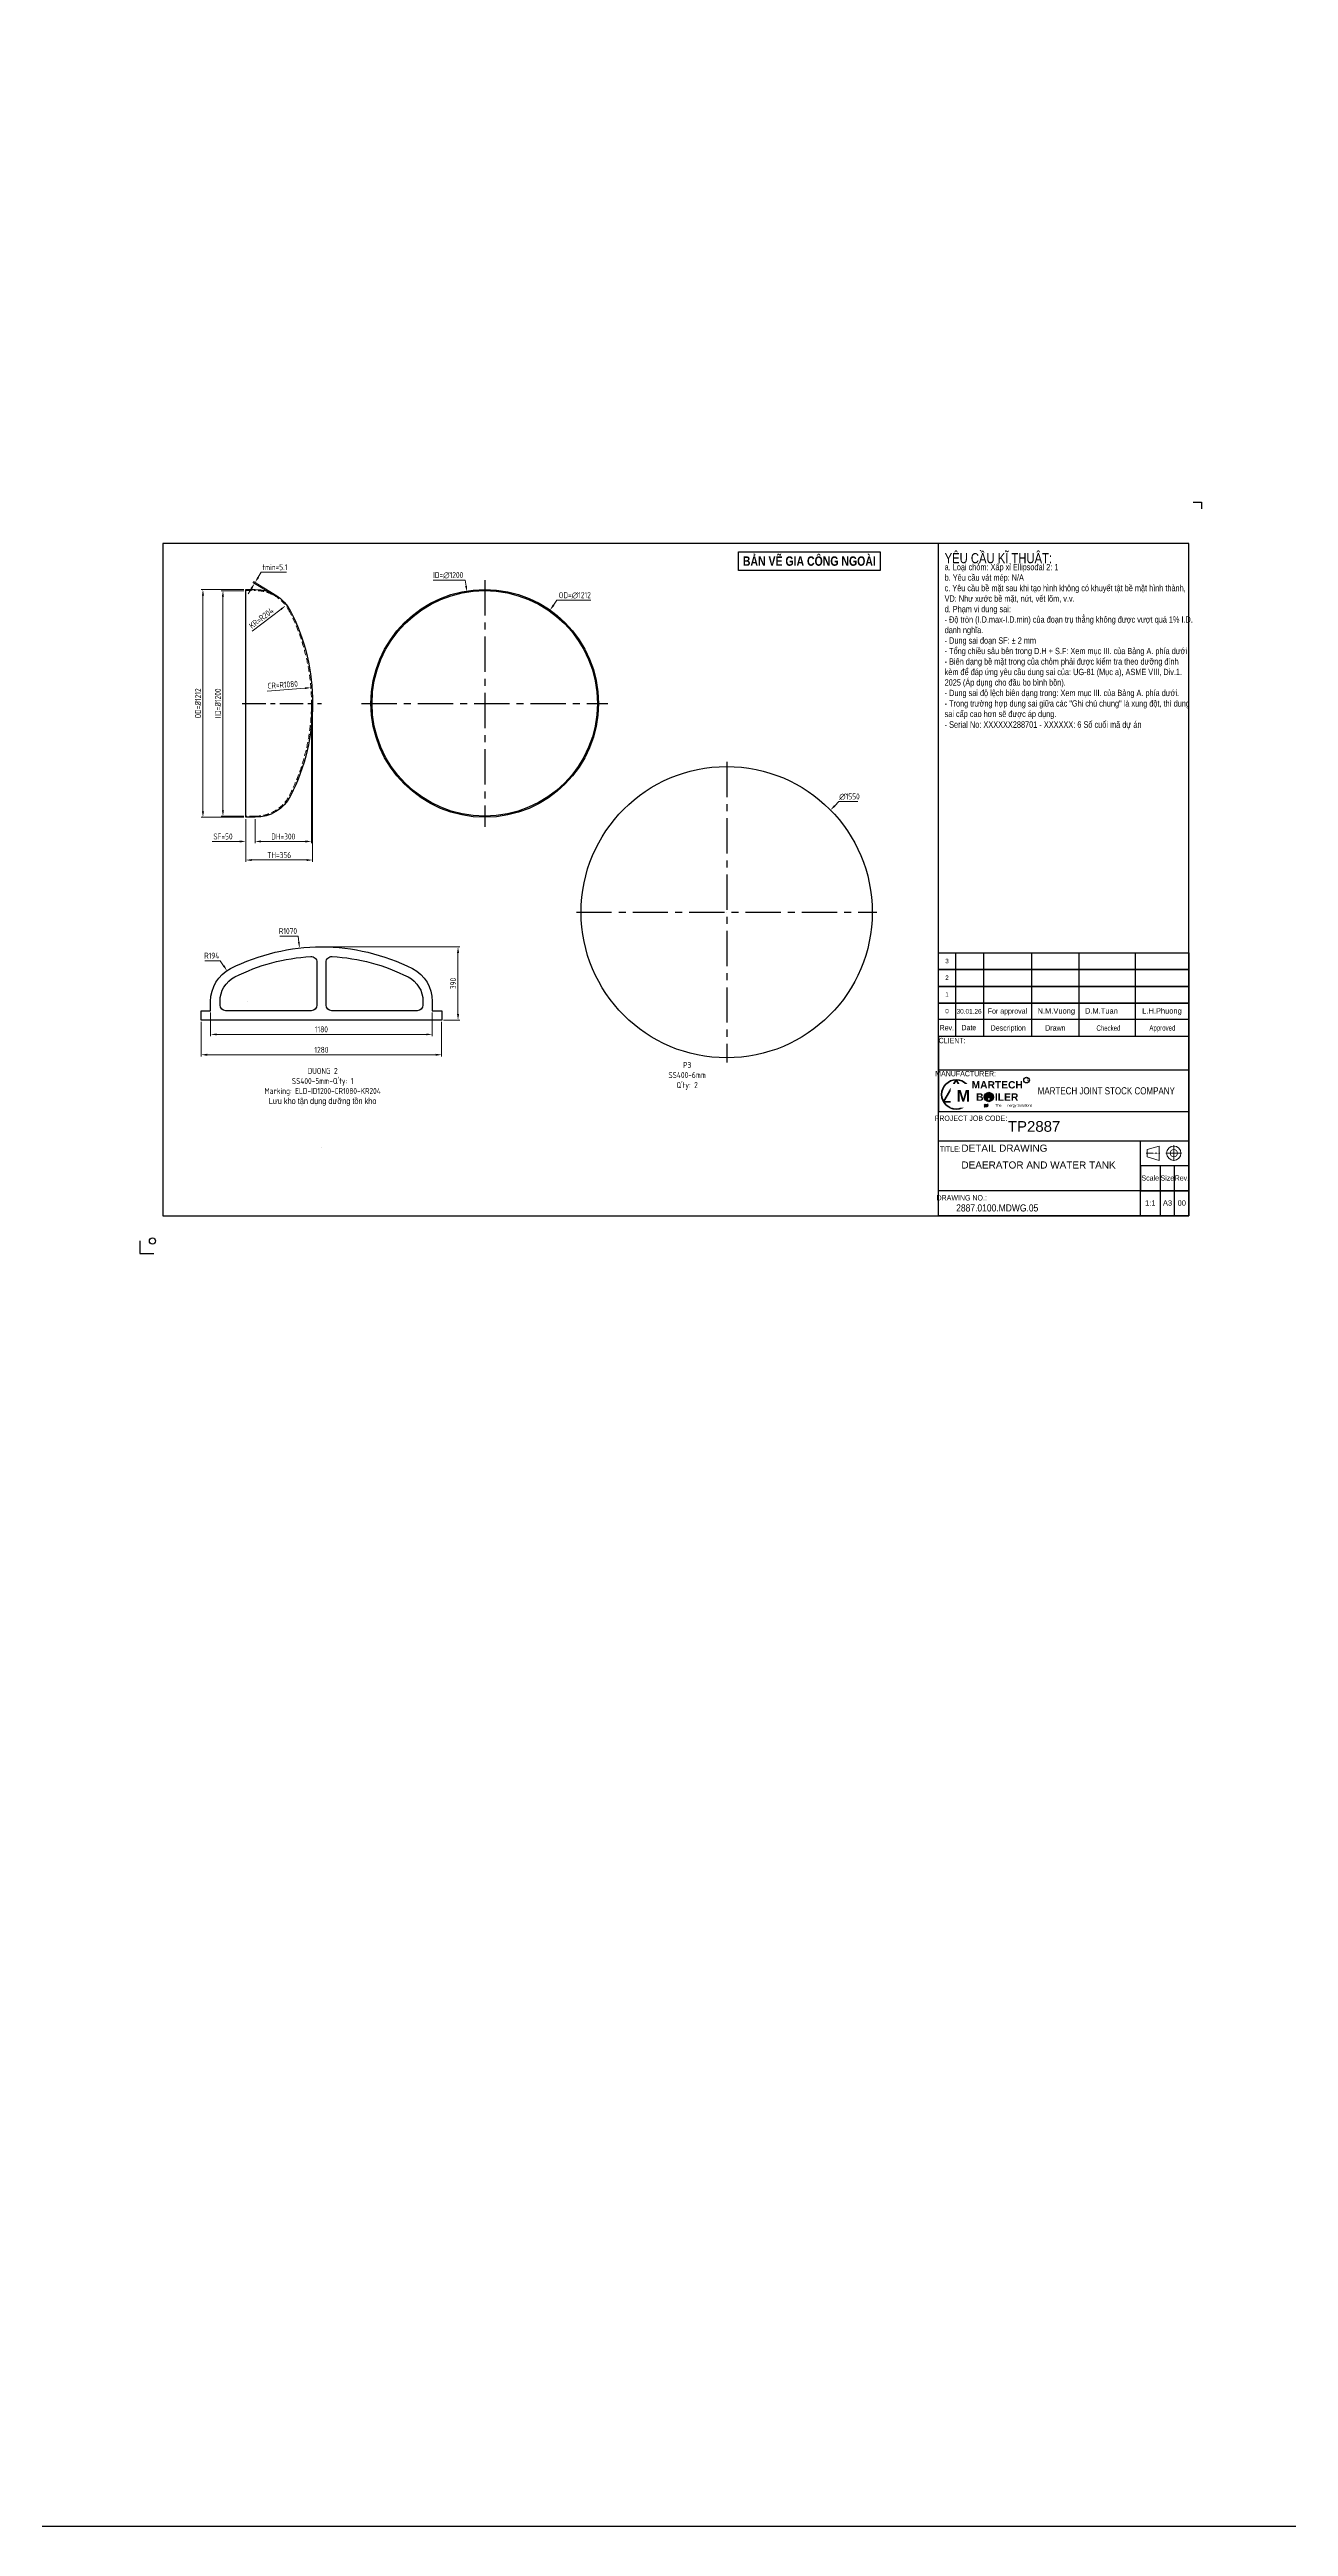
# Model space of a CAD drawing. Header units: millimetres. Extents: x -46397 to 283259, y -8690 to 23983.
# Drawn here: x 62685 to 69281, y -8690 to 4489 of the extents above; entities that cross this region are included whole.
import ezdxf
from ezdxf.enums import TextEntityAlignment as Align

# ---------------------------------------------------------------- set-up
doc = ezdxf.new("R2010")
doc.units = ezdxf.units.MM
doc.linetypes.add('CENTER', pattern=[2, 1.25, -0.25, 0.25, -0.25])
doc.linetypes.add('HIDDEN', pattern=[0.375, 0.25, -0.125])
doc.layers.get('Defpoints').update_dxf_attribs({"lineweight": 0})
for name, color, linetype, lineweight in [('2. Net dut', 190, 'HIDDEN', 9), ('DAM_8', 1, 'Continuous', 25), ('DCenterline8', 8, 'CENTER', 5), ('Dtext', 255, 'Continuous', 20), ('DUONGCHINH', 7, 'Continuous', 25), ('PHANTOM 2', 8, 'Continuous', 0)]:
    doc.layers.add(name, color=color, linetype=linetype, lineweight=lineweight)
doc.layers.add('4. Net tam', color=8, linetype='CENTER')
doc.styles.add('Chu va so', font='arial.ttf')
doc.styles.add('GHI CHÚ 1', font='isocp_IV25.ttf', dxfattribs={"width": 0.8})
doc.styles.add('GHI CHÚ 2', font='arial.ttf', dxfattribs={"width": 0.8, "height": 1})
doc.styles.get("Standard").update_dxf_attribs({"font": 'isocp.shx', "width": 0.8})
doc.styles.add('TCVN', font='arial.ttf')
doc.styles.add('TEXT', font='arial.ttf', dxfattribs={"height": 124})
doc.dimstyles.new('1-30SCALE', dxfattribs={"dimtxt": 75, "dimasz": 75, "dimexe": 37.5, "dimexo": 30, "dimgap": 30, "dimtad": 1, "dimtoh": 1, "dimdec": 0, "dimdsep": 46, "dimtxsty": 'GHI CHÚ 1', "dimcen": 0.09, "dimclrd": 256, "dimclre": 256, "dimclrt": 2, "dimadec": 0, "dimazin": 0, "dimtfac": 1, "dimtdec": 0, "dimtofl": 0, "dimtmove": 0, "dimatfit": 3, "dimfxl": 1, "dimlwd": 0, "dimlwe": 0, "dimarcsym": 0})
doc.dimstyles.new('1-30SCALE$4', dxfattribs={"dimtxt": 75, "dimasz": 75, "dimexe": 37.5, "dimexo": 30, "dimgap": 30, "dimtad": 1, "dimtoh": 1, "dimdec": 0, "dimdsep": 46, "dimtxsty": 'GHI CHÚ 1', "dimcen": 0.09, "dimclrd": 256, "dimclre": 256, "dimclrt": 2, "dimadec": 0, "dimazin": 0, "dimtfac": 1, "dimtdec": 0, "dimtofl": 0, "dimtmove": 0, "dimatfit": 3, "dimfxl": 1, "dimlwd": 0, "dimlwe": 0, "dimarcsym": 0})

# ---------------------------------------------------------------- blocks, each defined once
blk = doc.blocks.new('*D231')
at = {"layer": 'Defpoints', "color": 0, "transparency": 16777216}
for p in [(65350, 1507, -1), (64655, 514, -1)]:
    blk.add_point(p, dxfattribs=at)
at = {"layer": 'PHANTOM 2', "linetype": 'Continuous', "lineweight": 0, "transparency": 16777216}
for p, q in [((65387, 1559), (65368, 1533)), ((65568, 1559), (65387, 1559))]:
    blk.add_line(p, q, dxfattribs=at)
at = {"layer": 'PHANTOM 2', "lineweight": 0, "transparency": 16777216}
for q in [(65003, 1010), (65002, 1010)]:
    blk.add_line((65002, 1010), q, dxfattribs=at)
at = {"layer": 'PHANTOM 2', "transparency": 16777216}
blk.add_solid([(65364, 1536), (65373, 1530), (65350, 1507)], dxfattribs=at)
at = {"layer": 'PHANTOM 2', "color": 2, "transparency": 16777216, "insert": (65482, 1585), "char_height": 32, "attachment_point": 5, "style": 'GHI CHÚ 1'}
blk.add_mtext('OD=∅1212', dxfattribs=at)
blk = doc.blocks.new('*D230')
at = {"layer": 'Defpoints', "color": 0, "transparency": 16777216}
for p in [(66843, 443, -1), (65738, -644, -1)]:
    blk.add_point(p, dxfattribs=at)
at = {"layer": 'PHANTOM 2', "linetype": 'Continuous', "lineweight": 0, "transparency": 16777216}
for p, q in [((66888, 488), (66866, 465)), ((66989, 488), (66888, 488))]:
    blk.add_line(p, q, dxfattribs=at)
at = {"layer": 'PHANTOM 2', "lineweight": 0, "transparency": 16777216}
blk.add_line((66290, -101), (66290, -101), dxfattribs=at)
blk.add_line((66290, -101), (66290, -101), dxfattribs=at)
at = {"layer": 'PHANTOM 2', "transparency": 16777216}
blk.add_solid([(66862, 469), (66869, 461), (66843, 443)], dxfattribs=at)
at = {"layer": 'PHANTOM 2', "color": 2, "transparency": 16777216, "insert": (66944, 514), "char_height": 32, "attachment_point": 5, "style": 'GHI CHÚ 1'}
blk.add_mtext('∅1550', dxfattribs=at)
blk = doc.blocks.new('*D232')
at = {"layer": 'Defpoints', "color": 0, "transparency": 16777216}
for p in [(64908, 1603, -1), (65097, 418, -1)]:
    blk.add_point(p, dxfattribs=at)
at = {"layer": 'PHANTOM 2', "linetype": 'Continuous', "lineweight": 0, "transparency": 16777216}
for p, q in [((64728, 1666), (64898, 1666)), ((64898, 1666), (64903, 1634))]:
    blk.add_line(p, q, dxfattribs=at)
at = {"layer": 'PHANTOM 2', "lineweight": 0, "transparency": 16777216}
for q in [(65003, 1010), (65002, 1010)]:
    blk.add_line((65002, 1010), q, dxfattribs=at)
at = {"layer": 'PHANTOM 2', "transparency": 16777216}
blk.add_solid([(64908, 1635), (64898, 1634), (64908, 1603)], dxfattribs=at)
at = {"layer": 'PHANTOM 2', "color": 2, "transparency": 16777216, "insert": (64808, 1692), "char_height": 32, "attachment_point": 5, "style": 'GHI CHÚ 1'}
blk.add_mtext('ID=∅1200', dxfattribs=at)
blk = doc.blocks.new('*U1817')
at = {"lineweight": 25}
for p, q in [((4644, 1540, 0), (4644, 1051, 0)), ((4808, 1540, 0), (4808, 1051, 0)), ((5091, 1540, 0), (5091, 1051, 0)), ((5367, 1540, 0), (5367, 1051, 0)), ((5698, 1540, 0), (5698, 1051, 0)), ((4546, 856), (6012, 856)), ((5845, 293, 0), (5845, 0)), ((5929, 0), (5929, 293, 0))]:
    blk.add_line(p, q, dxfattribs=at)
at = {"lineweight": 25, "elevation": 0}
for points in [[(6038, 4179), (6087, 4179), (6087, 4141)], [(-135, -147), (-135, -221), (-53, -221)]]:
    blk.add_lwpolyline(points, dxfattribs=at)
at = {"lineweight": 25}
for points in [[(0, 0), (6012, 0), (6012, 3938), (0, 3938)], [(0, 0), (4546, 0), (4546, 3938), (0, 3938)], [(4546, 1540), (6012, 1540), (6012, 0), (4546, 0)], [(4546, 1540), (6012, 1540), (6012, 1442), (4546, 1442)], [(4546, 1442), (6012, 1442), (6012, 1344), (4546, 1344)], [(4546, 1344), (6012, 1344), (6012, 1246), (4546, 1246)], [(4546, 1246), (6012, 1246), (6012, 1149), (4546, 1149)], [(4546, 611), (6012, 611), (6012, 1051), (4546, 1051)], [(4546, 440), (6012, 440), (6012, 147), (4546, 147)], [(5729, 440), (6012, 440), (6012, 0), (5729, 0)]]:
    blk.add_lwpolyline(points, close=True, dxfattribs=at)
at = {"lineweight": 50}
blk.add_lwpolyline([(4649, 796), (4575, 668), (4723, 668)], close=True, dxfattribs=at)
at = {"lineweight": 25, "elevation": 0}
blk.add_lwpolyline([(5729, 147), (6012, 147), (6012, 293), (5729, 293)], close=True, dxfattribs=at)
at = {"color": 2, "lineweight": 20, "elevation": 0}
blk.add_lwpolyline([(5767, 346), (5838, 325), (5838, 409), (5767, 388)], close=True, dxfattribs=at)
at = {"lineweight": 50}
blk.add_circle((4649, 711), 85.5, dxfattribs=at)
at = {"color": 2, "lineweight": 20}
for radius in [41.9, 21]:
    blk.add_circle((5924, 367, 0), radius, dxfattribs=at)
at = {"lineweight": 25}
blk.add_circle((-61, -147, 0), 18.2, dxfattribs=at)
at = {"layer": 'DCenterline8', "lineweight": 0}
blk.add_line((5762, 367, 0), (5842, 367, 0), dxfattribs=at)
at = {"layer": 'DCenterline8', "lineweight": 0, "ltscale": 2}
for p, q in [((5878, 367, 0), (5970, 367, 0)), ((5924, 413, 0), (5924, 321, 0))]:
    blk.add_line(p, q, dxfattribs=at)
at = {"color": 5, "style": 'Chu va so'}
for s, height, width, p in [('For approval', 31.42, 0.75, (4949, 1184, 0)), ('Rev.', 31.4, 0.75, (4594, 1086)), ('CLIENT:', 31.4, 0.75, (4625, 1011, 0)), ('Date', 31.4, 0.75, (4723, 1087, 0)), ('Description', 31.42, 0.75, (4954, 1085, 0)), ('Drawn', 31.4, 0.75, (5230, 1085, 0)), ('Checked', 31.4, 0.65, (5541, 1084)), ('Approved', 31.4, 0.65, (5857, 1085, 0)), ('PROJECT JOB CODE:', 31.42, 0.75, (4735, 556)), ('TITLE:', 31.4, 0.75, (4614, 376, 0)), ('Scale', 31.4, 0.75, (5786, 206, 0)), ('Size', 31.4, 0.75, (5886, 206, 0)), ('Rev. ', 31.4, 0.75, (5977, 206, 0)), ('DRAWING NO.:', 31.42, 0.75, (4681, 90, 0))]:
    blk.add_text(s, height=height, dxfattribs=dict(at, width=width)).set_placement(p, align=Align.CENTER)
at = {"layer": 'Dtext', "ltscale": 0.1}
for tag, p, height, style in [('REV_3', (4585, 1479), 26.2, 'TCVN'), ('FOR_APPROVAL3', (4847, 1477, 0), 31.4, 'TCVN'), ('REV_2', (4585, 1382), 26.2, 'TCVN'), ('REV_1', (4585, 1284), 26.2, 'TCVN'), ('FOR_APPROVAL2', (4847, 1380, 0), 31.4, 'TCVN'), ('FOR_APPROVAL1', (4847, 1282, 0), 31.4, 'TCVN'), ('REV_0', (4585, 1186), 26.2, 'TCVN'), ('NGUOI_VE', (5126, 1185, 0), 31.4, 'TCVN'), ('NGUOI_KIEM_2', (5403, 1185, 0), 31.4, 'TCVN'), ('NGUOI_DUYET', (5739, 1185, 0), 31.4, 'TCVN'), ('1.1_A4', (5756, 60, 0), 31.4, 'Chu va so'), ('A4_A4', (5860, 60, 0), 31.4, 'Chu va so'), ('REV.', (5946, 60, 0), 31.4, 'Chu va so')]:
    blk.add_attdef(tag, p, '', height=height, dxfattribs=dict(at, style=style))
for tag, p, height, style, width in [('NGAY_REV03', (4651, 1477, 0), 27.2, 'TCVN', 0.95), ('NGAY_REV02', (4651, 1380, 0), 27.2, 'TCVN', 0.95), ('NGAY_REV01', (4651, 1282, 0), 27.2, 'TCVN', 0.95), ('NGAY_REV0', (4651, 1184, 0), 27.2, 'TCVN', 0.95), ('DWD.NO', (4649, 25, 0), 41.9, 'Chu va so', 0.85)]:
    blk.add_attdef(tag, p, '', height=height, dxfattribs=dict(at, style=style, width=width))
at = {"layer": 'Dtext', "lineweight": 25, "ltscale": 0.1, "style": 'Chu va so'}
for tag, p, height in [('PROJECT_CODE', (4952, 492), 62.8), ('TITLE1', (4679, 375, 0), 41.9), ('TITLE2', (4679, 277, 0), 41.9), ('TITLE3', (4679, 179, 0), 41.9)]:
    blk.add_attdef(tag, p, '', height=height, dxfattribs=at)
at = {"insert": (4650, 737), "char_height": 68.84, "attachment_point": 1, "style": 'TEXT', "bg_fill": 2}
blk.add_mtext('\\pxqc;{\\fArial|b1|i0|c0|p34;M}', dxfattribs=at)
at = {"insert": (4741, 789), "char_height": 43.03, "width": 296.32, "attachment_point": 1, "style": 'TEXT', "bg_fill": 2}
blk.add_mtext('\\pxqc;{\\fArial|b1|i0|c0|p34;MARTECH\\PB    ILER}', dxfattribs=at)
at = {"color": 5, "style": 'Chu va so', "width": 0.75}
blk.add_text('MANUFACTURER:', height=31.42, dxfattribs=at).set_placement((4704, 817, 0), align=Align.CENTER)
at = {"attachment_point": 1, "style": 'TEXT', "bg_fill": 2}
for s, insert, char_height in [('\\pxqc;R', (5062, 803), 15.1), ('\\pxqc;The      nergy Solutions', (4878, 655), 15.06)]:
    blk.add_mtext(s, dxfattribs=dict(at, insert=insert, char_height=char_height))
h = blk.add_hatch(color=256)
h.dxf.hatch_style = 1
edge = h.paths.add_edge_path()
edge.add_spline(control_points=[(4813, 643), (4814, 644), (4819, 648), (4830, 643), (4835, 649), (4837, 651)], knot_values=[0, 0, 0, 0, 0.315535, 1.31207, 1.873609, 1.873609, 1.873609, 1.873609], degree=3, periodic=0)
edge.add_spline(control_points=[(4837, 651), (4835, 650), (4830, 645), (4818, 651), (4814, 645), (4813, 643)], knot_values=[0, 0, 0, 0, 0.411397, 1.576501, 1.877595, 1.877595, 1.877595, 1.877595], degree=3, periodic=0)
edge = h.paths.add_edge_path()
edge.add_spline(control_points=[(4813, 638), (4814, 639), (4819, 643), (4830, 638), (4835, 644), (4837, 646)], knot_values=[0, 0, 0, 0, 0.315535, 1.31207, 1.873609, 1.873609, 1.873609, 1.873609], degree=3, periodic=0)
edge.add_spline(control_points=[(4837, 646), (4835, 645), (4830, 639), (4818, 645), (4814, 639), (4813, 638)], knot_values=[0, 0, 0, 0, 0.411397, 1.576501, 1.877595, 1.877595, 1.877595, 1.877595], degree=3, periodic=0)
at = {"layer": 'DAM_8'}
h = blk.add_hatch(color=7, dxfattribs=at)
edge = h.paths.add_edge_path()
edge.add_arc((4840, 696), 27.4, 191.4592, 461.3375)
edge.add_arc((4840, 696), 27.4, 101.3375, 191.4592)
edge = h.paths.add_edge_path(flags=16)
edge.add_arc((4826, 682), 2.6, -289.458, 11.4592, ccw=False)
edge.add_arc((4826, 682), 2.6, 11.4592, 70.542, ccw=False)
edge = h.paths.add_edge_path(flags=16)
edge.add_arc((4863, 696), 2.6, -211.5113, 11.4592, ccw=False)
edge.add_arc((4863, 696), 2.6, 11.4592, 148.4887, ccw=False)
edge = h.paths.add_edge_path(flags=16)
edge.add_arc((4821, 689), 2.6, -304.2526, 11.4592, ccw=False)
edge.add_arc((4821, 689), 2.6, 11.4592, 55.7474, ccw=False)
edge = h.paths.add_edge_path(flags=16)
edge.add_arc((4863, 702), 2.6, -200.2428, 11.4592, ccw=False)
edge.add_arc((4863, 702), 2.6, 11.4592, 159.7572, ccw=False)
edge = h.paths.add_edge_path(flags=16)
edge.add_arc((4857, 696), 2.6, -219.051, 11.4592, ccw=False)
edge.add_arc((4857, 696), 2.6, 11.4592, 140.949, ccw=False)
edge = h.paths.add_edge_path(flags=16)
edge.add_arc((4827, 689), 2.6, -292.0311, 11.4592, ccw=False)
edge.add_arc((4827, 689), 2.6, 11.4592, 67.9689, ccw=False)
edge = h.paths.add_edge_path(flags=16)
edge.add_arc((4818, 696), 2.6, -319.4544, 11.4592, ccw=False)
edge.add_arc((4818, 696), 2.6, 11.4592, 40.5456, ccw=False)
edge = h.paths.add_edge_path(flags=16)
edge.add_arc((4857, 702), 2.6, -206.0119, 11.4592, ccw=False)
edge.add_arc((4857, 702), 2.6, 11.4592, 153.9881, ccw=False)
edge = h.paths.add_edge_path(flags=16)
edge.add_arc((4840, 684), 9.32, -262.499, 11.4592, ccw=False)
edge.add_arc((4840, 684), 9.32, 11.4592, 97.501, ccw=False)
edge = h.paths.add_edge_path(flags=16)
edge.add_arc((4818, 702), 2.6, -332.7707, 11.4592, ccw=False)
edge.add_arc((4818, 702), 2.6, 11.4592, 27.2293, ccw=False)
edge = h.paths.add_edge_path(flags=16)
edge.add_arc((4850, 696), 2.6, -230.166, 11.4592, ccw=False)
edge.add_arc((4850, 696), 2.6, 11.4592, 129.834, ccw=False)
edge = h.paths.add_edge_path(flags=16)
edge.add_arc((4824, 696), 2.6, -307.6137, 11.4592, ccw=False)
edge.add_arc((4824, 696), 2.6, 11.4592, 52.3863, ccw=False)
edge = h.paths.add_edge_path(flags=16)
edge.add_arc((4844, 696), 2.6, -246.4575, 11.4592, ccw=False)
edge.add_arc((4844, 696), 2.6, 11.4592, 113.5425, ccw=False)
edge = h.paths.add_edge_path(flags=16)
edge.add_arc((4831, 696), 2.6, -290.4056, 11.4592, ccw=False)
edge.add_arc((4831, 696), 2.6, 11.4592, 69.5944, ccw=False)
edge = h.paths.add_edge_path(flags=16)
edge.add_arc((4850, 702), 2.6, -215.7954, 11.4592, ccw=False)
edge.add_arc((4850, 702), 2.6, 11.4592, 144.2046, ccw=False)
edge = h.paths.add_edge_path(flags=16)
edge.add_arc((4837, 696), 2.6, -268.4837, 11.4592, ccw=False)
edge.add_arc((4837, 696), 2.6, 11.4592, 91.5163, ccw=False)
edge = h.paths.add_edge_path(flags=16)
edge.add_arc((4824, 702), 2.6, -322.0207, 11.4592, ccw=False)
edge.add_arc((4824, 702), 2.6, 11.4592, 37.9793, ccw=False)
edge = h.paths.add_edge_path(flags=16)
edge.add_arc((4837, 702), 2.6, -267.4803, 11.4592, ccw=False)
edge.add_arc((4837, 702), 2.6, 11.4592, 92.5197, ccw=False)
edge = h.paths.add_edge_path(flags=16)
edge.add_arc((4844, 702), 2.6, -234.0834, 11.4592, ccw=False)
edge.add_arc((4844, 702), 2.6, 11.4592, 125.9166, ccw=False)
edge = h.paths.add_edge_path(flags=16)
edge.add_arc((4831, 702), 2.6, -301.7345, 11.4592, ccw=False)
edge.add_arc((4831, 702), 2.6, 11.4592, 58.2655, ccw=False)
blk.add_circle((5061, 795), 16.4)
at = {"color": 7}
for centre, radius in [((4840, 696), 27.4), ((4818, 702), 2.6), ((4818, 696), 2.6), ((4821, 689), 2.6), ((4824, 702), 2.6), ((4824, 696), 2.6), ((4826, 682), 2.6), ((4827, 689), 2.6), ((4831, 702), 2.6), ((4831, 696), 2.6), ((4840, 684), 9.32), ((4837, 702), 2.6), ((4837, 696), 2.6), ((4844, 702), 2.6), ((4844, 696), 2.6), ((4850, 702), 2.6), ((4850, 696), 2.6), ((4857, 702), 2.6), ((4857, 696), 2.6), ((4863, 702), 2.6), ((4863, 696), 2.6)]:
    blk.add_circle(centre, radius, dxfattribs=at)
for points in [[(4813, 648), (4816, 652), (4832, 653), (4837, 656)], [(4813, 648), (4817, 651), (4831, 651), (4837, 656)], [(4813, 643), (4816, 647), (4832, 648), (4837, 651)], [(4813, 643), (4817, 646), (4831, 646), (4837, 651)], [(4813, 638), (4816, 641), (4832, 642), (4837, 646)], [(4813, 638), (4817, 640), (4831, 641), (4837, 646)]]:
    blk.add_spline(points, degree=3)
at = {"color": 5, "lineweight": 25, "insert": (5044, 732, 0), "char_height": 41.9, "width": 968.57, "attachment_point": 4, "style": 'Chu va so'}
blk.add_mtext('\\pxqc;{\\W0.8;MARTECH JOINT STOCK COMPANY}', dxfattribs=at)
blk = doc.blocks.new('*D1861')
at = {"layer": 'Defpoints', "color": 0, "transparency": 16777216}
for p in [(63493, -675, 1), (64773, -675, 1), (63493, -859)]:
    blk.add_point(p, dxfattribs=at)
at = {"layer": 'PHANTOM 2', "linetype": 'Continuous', "lineweight": 0, "transparency": 16777216}
for p, q in [((63493, -685), (63493, -869)), ((64773, -685), (64773, -869)), ((64741, -859), (63525, -859))]:
    blk.add_line(p, q, dxfattribs=at)
at = {"layer": 'PHANTOM 2', "transparency": 16777216}
for points in [[(63525, -854), (63525, -865), (63493, -859)], [(64741, -854), (64741, -865), (64773, -859)]]:
    blk.add_solid(points, dxfattribs=at)
at = {"layer": 'PHANTOM 2', "color": 2, "transparency": 16777216, "insert": (64133, -833), "char_height": 32, "attachment_point": 5, "style": 'GHI CHÚ 1'}
blk.add_mtext('1280', dxfattribs=at)
blk = doc.blocks.new('*D1862')
at = {"layer": 'Defpoints', "color": 0, "transparency": 16777216}
for p in [(63543, -625, 1), (64723, -625, 1), (64723, -751)]:
    blk.add_point(p, dxfattribs=at)
at = {"layer": 'PHANTOM 2', "linetype": 'Continuous', "lineweight": 0, "transparency": 16777216}
for p, q in [((63543, -635), (63543, -761)), ((64723, -635), (64723, -761)), ((63575, -751), (64691, -751))]:
    blk.add_line(p, q, dxfattribs=at)
at = {"layer": 'PHANTOM 2', "transparency": 16777216}
for points in [[(63575, -746), (63575, -756), (63543, -751)], [(64691, -746), (64691, -756), (64723, -751)]]:
    blk.add_solid(points, dxfattribs=at)
at = {"layer": 'PHANTOM 2', "color": 2, "transparency": 16777216, "insert": (64133, -724), "char_height": 32, "attachment_point": 5, "style": 'GHI CHÚ 1'}
blk.add_mtext('1180', dxfattribs=at)
blk = doc.blocks.new('*D1863')
at = {"layer": 'Defpoints', "color": 0, "transparency": 16777216}
for p in [(64133, -285, 1), (64773, -675, 1), (64860, -675)]:
    blk.add_point(p, dxfattribs=at)
at = {"layer": 'PHANTOM 2', "linetype": 'Continuous', "lineweight": 0, "transparency": 16777216}
for p, q in [((64143, -285), (64870, -285)), ((64860, -317), (64860, -643)), ((64783, -675), (64870, -675))]:
    blk.add_line(p, q, dxfattribs=at)
at = {"layer": 'PHANTOM 2', "transparency": 16777216}
for points in [[(64855, -317), (64866, -317), (64860, -285)], [(64855, -643), (64866, -643), (64860, -675)]]:
    blk.add_solid(points, dxfattribs=at)
at = {"layer": 'PHANTOM 2', "color": 2, "transparency": 16777216, "insert": (64834, -480), "char_height": 32, "attachment_point": 5, "rotation": 90, "style": 'GHI CHÚ 1'}
blk.add_mtext('390', dxfattribs=at)
blk = doc.blocks.new('*D1864')
at = {"layer": 'Defpoints', "color": 0, "transparency": 16777216}
for p in [(63630, -412, 1), (63737, -574, 1)]:
    blk.add_point(p, dxfattribs=at)
at = {"layer": 'PHANTOM 2', "linetype": 'Continuous', "lineweight": 0, "transparency": 16777216}
for p, q in [((63513, -359), (63594, -359)), ((63594, -359), (63612, -386))]:
    blk.add_line(p, q, dxfattribs=at)
at = {"layer": 'PHANTOM 2', "lineweight": 0, "transparency": 16777216}
blk.add_line((63737, -574), (63737, -574), dxfattribs=at)
blk.add_line((63737, -574), (63737, -574), dxfattribs=at)
at = {"layer": 'PHANTOM 2', "transparency": 16777216}
blk.add_solid([(63617, -383), (63608, -389), (63630, -412)], dxfattribs=at)
at = {"layer": 'PHANTOM 2', "color": 2, "transparency": 16777216, "insert": (63549, -332), "char_height": 32, "attachment_point": 5, "style": 'GHI CHÚ 1'}
blk.add_mtext('R194', dxfattribs=at)
blk = doc.blocks.new('*D1865')
at = {"layer": 'Defpoints', "color": 0, "transparency": 16777216}
for p in [(64016, -292, 1), (64133, -1355, 1)]:
    blk.add_point(p, dxfattribs=at)
at = {"layer": 'PHANTOM 2', "linetype": 'Continuous', "lineweight": 0, "transparency": 16777216}
for p, q in [((63911, -228), (64009, -228)), ((64009, -228), (64013, -260))]:
    blk.add_line(p, q, dxfattribs=at)
at = {"layer": 'PHANTOM 2', "lineweight": 0, "transparency": 16777216}
blk.add_line((64133, -1355), (64133, -1355), dxfattribs=at)
blk.add_line((64133, -1355), (64133, -1355), dxfattribs=at)
at = {"layer": 'PHANTOM 2', "transparency": 16777216}
blk.add_solid([(64018, -259), (64008, -260), (64016, -292)], dxfattribs=at)
at = {"layer": 'PHANTOM 2', "color": 2, "transparency": 16777216, "insert": (63955, -201), "char_height": 32, "attachment_point": 5, "style": 'GHI CHÚ 1'}
blk.add_mtext('R1070', dxfattribs=at)
blk = doc.blocks.new('*D1866')
at = {"layer": 'Defpoints', "color": 0, "transparency": 16777216}
for p in [(63502, 1616), (63730, 1616, 0), (63730, 404, 0)]:
    blk.add_point(p, dxfattribs=at)
at = {"layer": 'PHANTOM 2', "linetype": 'Continuous', "lineweight": 0, "transparency": 16777216}
for p, q in [((63720, 1616), (63492, 1616)), ((63502, 436), (63502, 1584)), ((63720, 404), (63492, 404))]:
    blk.add_line(p, q, dxfattribs=at)
at = {"layer": 'PHANTOM 2', "transparency": 16777216}
for points in [[(63497, 1584), (63508, 1584), (63502, 1616)], [(63497, 436), (63508, 436), (63502, 404)]]:
    blk.add_solid(points, dxfattribs=at)
at = {"layer": 'PHANTOM 2', "color": 2, "transparency": 16777216, "insert": (63476, 1010), "char_height": 32, "attachment_point": 5, "rotation": 90, "style": 'GHI CHÚ 1'}
blk.add_mtext('OD=%%C1212', dxfattribs=at)
blk = doc.blocks.new('*D1871')
at = {"layer": 'Defpoints', "color": 0, "transparency": 16777216}
for p in [(63609, 1610), (63730, 1610, 0), (63730, 410, 0)]:
    blk.add_point(p, dxfattribs=at)
at = {"layer": 'PHANTOM 2', "linetype": 'Continuous', "lineweight": 0, "transparency": 16777216}
for p, q in [((63720, 1610), (63599, 1610)), ((63609, 442), (63609, 1578)), ((63720, 410), (63599, 410))]:
    blk.add_line(p, q, dxfattribs=at)
at = {"layer": 'PHANTOM 2', "transparency": 16777216}
for points in [[(63603, 1578), (63614, 1578), (63609, 1610)], [(63603, 442), (63614, 442), (63609, 410)]]:
    blk.add_solid(points, dxfattribs=at)
at = {"layer": 'PHANTOM 2', "color": 2, "transparency": 16777216, "insert": (63582, 1010), "char_height": 32, "attachment_point": 5, "rotation": 90, "style": 'GHI CHÚ 1'}
blk.add_mtext('IID=%%C1200', dxfattribs=at)
blk = doc.blocks.new('*D1872')
at = {"layer": 'Defpoints', "color": 0, "transparency": 16777216}
for p in [(63730, 404, 1), (63780, 404, 1), (63780, 276)]:
    blk.add_point(p, dxfattribs=at)
at = {"layer": 'PHANTOM 2', "linetype": 'Continuous', "lineweight": 0, "transparency": 16777216}
for p, q in [((63698, 276), (63552, 276)), ((63730, 394), (63730, 266)), ((63780, 394), (63780, 266)), ((63812, 276), (63844, 276))]:
    blk.add_line(p, q, dxfattribs=at)
at = {"layer": 'PHANTOM 2', "transparency": 16777216}
for points in [[(63698, 281), (63698, 270), (63730, 276)], [(63812, 281), (63812, 270), (63780, 276)]]:
    blk.add_solid(points, dxfattribs=at)
at = {"layer": 'PHANTOM 2', "color": 2, "transparency": 16777216, "insert": (63609, 302), "char_height": 32, "attachment_point": 5, "style": 'GHI CHÚ 1'}
blk.add_mtext('SF=50', dxfattribs=at)
blk = doc.blocks.new('*D1873')
at = {"layer": 'Defpoints', "color": 0, "transparency": 16777216}
for p in [(64080, 1010, 1), (63780, 404, 1), (64080, 276)]:
    blk.add_point(p, dxfattribs=at)
at = {"layer": 'PHANTOM 2', "linetype": 'Continuous', "lineweight": 0, "transparency": 16777216}
for p, q in [((64080, 1000), (64080, 266)), ((63780, 394), (63780, 266)), ((63812, 276), (64048, 276))]:
    blk.add_line(p, q, dxfattribs=at)
at = {"layer": 'PHANTOM 2', "transparency": 16777216}
for points in [[(63812, 281), (63812, 270), (63780, 276)], [(64048, 281), (64048, 270), (64080, 276)]]:
    blk.add_solid(points, dxfattribs=at)
at = {"layer": 'PHANTOM 2', "color": 2, "transparency": 16777216, "insert": (63930, 302), "char_height": 32, "attachment_point": 5, "style": 'GHI CHÚ 1'}
blk.add_mtext('DH=300', dxfattribs=at)
blk = doc.blocks.new('*D1867')
at = {"layer": 'Defpoints', "color": 0, "transparency": 16777216}
for p in [(64086, 1010, 1), (63730, 404, 1), (64086, 177)]:
    blk.add_point(p, dxfattribs=at)
at = {"layer": 'PHANTOM 2', "linetype": 'Continuous', "lineweight": 0, "transparency": 16777216}
for p, q in [((64086, 1000), (64086, 167)), ((63730, 394), (63730, 167)), ((63762, 177), (64054, 177))]:
    blk.add_line(p, q, dxfattribs=at)
at = {"layer": 'PHANTOM 2', "transparency": 16777216}
for points in [[(63762, 182), (63762, 171), (63730, 177)], [(64054, 182), (64054, 171), (64086, 177)]]:
    blk.add_solid(points, dxfattribs=at)
at = {"layer": 'PHANTOM 2', "color": 2, "transparency": 16777216, "insert": (63908, 203), "char_height": 32, "attachment_point": 5, "style": 'GHI CHÚ 1'}
blk.add_mtext('TH=356', dxfattribs=at)
blk = doc.blocks.new('*D1868')
at = {"layer": 'Defpoints', "color": 0, "transparency": 16777216}
for p in [(63943, 1531, 1), (63782, 1406, 1)]:
    blk.add_point(p, dxfattribs=at)
at = {"layer": 'PHANTOM 2', "linetype": 'Continuous', "lineweight": 0, "transparency": 16777216}
blk.add_line((63765, 1394), (63918, 1511), dxfattribs=at)
at = {"layer": 'PHANTOM 2', "transparency": 16777216}
blk.add_solid([(63915, 1515), (63921, 1507), (63943, 1531)], dxfattribs=at)
at = {"layer": 'PHANTOM 2', "color": 2, "transparency": 16777216, "insert": (63813, 1464), "char_height": 32, "attachment_point": 5, "rotation": 37.5844, "style": 'GHI CHÚ 1'}
blk.add_mtext('KR=R204', dxfattribs=at)
blk = doc.blocks.new('*D1869')
at = {"layer": 'Defpoints', "color": 0, "transparency": 16777216}
for p in [(64077, 1094, 1), (63000, 1010, 1)]:
    blk.add_point(p, dxfattribs=at)
at = {"layer": 'PHANTOM 2', "linetype": 'Continuous', "lineweight": 0, "transparency": 16777216}
blk.add_line((63844, 1076), (64045, 1091), dxfattribs=at)
at = {"layer": 'PHANTOM 2', "transparency": 16777216}
blk.add_solid([(64045, 1096), (64046, 1086), (64077, 1094)], dxfattribs=at)
at = {"layer": 'PHANTOM 2', "color": 2, "transparency": 16777216, "insert": (63927, 1109), "char_height": 32, "attachment_point": 5, "rotation": 4.4271, "style": 'GHI CHÚ 1'}
blk.add_mtext('CR=R1080', dxfattribs=at)
blk = doc.blocks.new('*D1870')
at = {"layer": 'Defpoints', "color": 0, "transparency": 16777216}
for p in [(63780, 1654), (63891, 1586, 1), (63888, 1580, 1)]:
    blk.add_point(p, dxfattribs=at)
at = {"layer": 'PHANTOM 2', "linetype": 'Continuous', "lineweight": 0, "transparency": 16777216}
for p, q in [((63760, 1621), (63743, 1594)), ((63879, 1586), (63768, 1654)), ((63882, 1591), (63771, 1659)), ((63796, 1681), (63813, 1708)), ((63813, 1708), (63947, 1708))]:
    blk.add_line(p, q, dxfattribs=at)
at = {"layer": 'PHANTOM 2', "transparency": 16777216}
for points in [[(63755, 1624), (63764, 1618), (63777, 1648)], [(63792, 1684), (63801, 1678), (63780, 1654)]]:
    blk.add_solid(points, dxfattribs=at)
at = {"layer": 'PHANTOM 2', "color": 2, "transparency": 16777216, "insert": (63885, 1735), "char_height": 32, "attachment_point": 5, "style": 'GHI CHÚ 1'}
blk.add_mtext('tmin=5.1', dxfattribs=at)

msp = doc.modelspace()

# ---------------------------------------------------------------- linework, layer by layer
msp.add_lwpolyline([(-5297.58, 11840.68), (283258.8, 11840.68), (283258.8, -8689.89), (-5297.58, -8689.89)], close=True)
at = {"layer": '4. Net tam', "color": 1, "ltscale": 150}
for p, q in [((65002.43, 1666.23, -0.83), (65002.43, 354.23, -0.83)), ((64346.43, 1010.23, -0.83), (65658.43, 1010.23, -0.83)), ((66290.39, 699.24, -0.83), (66290.39, -900.76, -0.83)), ((65490.39, -100.76, -0.83), (67090.39, -100.76, -0.83))]:
    msp.add_line(p, q, dxfattribs=at)
at = {"layer": 'DUONGCHINH'}
for centre, radius in [((65002.43, 1010.23, -0.83), 606), ((65002.43, 1010.23, -0.83), 600), ((66290.39, -100.76, -0.83), 775)]:
    msp.add_circle(centre, radius, dxfattribs=at)

# ---------------------------------------------------------------- texts
at = {"insert": (66378.04, 1792.43, -0.13), "char_height": 50, "attachment_point": 1, "style": 'GHI CHÚ 2', "bg_fill": 16, "box_fill_scale": 1.5, "bg_fill_color": 256, "bg_fill_transparency": 0}
msp.add_mtext_dynamic_manual_height_columns('\\pxqc;{\\fArial|b1|i0|c0|p34;BẢN VẼ GIA CÔNG NGOÀI}', width=704.7292, gutter_width=2.54, heights=[0], dxfattribs=at)
at = {"color": 3, "insert": (67450.62, 1809.79, -0.6), "char_height": 35, "width": 1270.7059, "attachment_point": 1, "line_spacing_factor": 0.643547, "style": 'GHI CHÚ 2'}
msp.add_mtext('{\\H1.53x;YÊU CẦU KĨ THUẬT:\\P\\pxsm1;\\H0.62523x;a. Loại chỏm: Xấp xỉ Ellipsodal 2: 1\\H2.18025x; \\H0.45866x;\\Pb. Yêu cầu vát mép: N/A\\H1.90803x; \\H0.5241x;\\Pc. Yêu cầu bề mặt sau khi tạo hình không có khuyết tật bề mặt hình thành, VD: Như xước bề mặt, nứt, vết lõm, v.v.\\H1.90258x; \\H0.5256x;\\Pd. Phạm vi dung sai:\\H1.65556x; \\H0.60403x;\\P- Độ tròn (I.D.max-I.D.min) của đoạn trụ thẳng không được vượt quá 1% I.D. danh nghĩa.\\H1.82979x; \\H0.54651x;\\P- Dung sai đoạn SF: ± 2 mm\\H1.66335x; \\H0.60119x;\\P- Tổng chiều sâu bên trong D.H + S.F: Xem mục III. của Bảng A. phía dưới\\H1.83388x; \\H0.54529x;\\P- Biên dạng bề mặt trong của chỏm phải được kiểm tra theo dưỡng đính kèm để đáp ứng yêu cầu dung sai của: UG-81 (Mục a), ASME VIII, Div.1. 2025 (Áp dụng cho đầu bo bình bồn).\\H1.89927x; \\H0.52652x;\\P- Dung sai độ lệch biên dạng trong: Xem mục III. của Bảng A. phía dưới.\\H1.71278x; \\H0.58385x;\\P- Trong trường hợp dung sai giữa các "Ghi chú chung" là xung đột, thì dung sai cấp cao hơn sẽ được áp dụng.\\H1.84168x; \\P\\ps*;}- Serial No: XXXXXX288701 - XXXXXX: 6 Số cuối mã dự án', dxfattribs=at)
at = {"color": 3, "char_height": 32, "attachment_point": 1}
for s, width, gutter_width, heights, insert in [("\\pxqc;P3\\PSS400-6mm\\PQ'ty: 2", 220.6798, 322.31, [0], (65969.37, -897.8)), ("\\pxqc;DUONG 2\\PSS400-5mm-Q'ty: 1\\PMarking: ELD-ID1200-CR1080-KR204\\P{\\fArial|b0|i0|c0|p34;Lưu kho tận dụng dưỡng tồn kho}", 1356.7159, 429.39, [367.51], (63461.08, -929.3))]:
    msp.add_mtext_dynamic_manual_height_columns(s, width=width, gutter_width=gutter_width, heights=heights, dxfattribs=dict(at, insert=insert))

# ---------------------------------------------------------------- dimensions: what is measured, and where the dimension line sits
at = {"layer": 'PHANTOM 2'}
for p1, p2, text, picture, middle in [((64654.98, 513.73, -0.83), (65349.89, 1506.72, -0.83), 'OD=<>', '*D231', (65482.34, 1585.38)), ((65096.65, 417.67, -0.83), (64908.22, 1602.78, -0.83), 'ID=<>', '*D232', (64808.16, 1692.21))]:
    dim = msp.add_diameter_dim_2p(p1=p1, p2=p2, text=text, dimstyle='1-30SCALE', override={"dimtxt": 32, "dimasz": 32, "dimexe": 10, "dimexo": 10, "dimgap": 10, "dimpost": ''}, dxfattribs=at)
    dim.commit()
    dim.dimension.update_dxf_attribs({"geometry": picture, "text_midpoint": middle})
dim = msp.add_diameter_dim_2p(p1=(65737.91, -644.26, -0.83), p2=(66842.86, 442.74, -0.83), dimstyle='1-30SCALE', override={"dimtxt": 32, "dimasz": 32, "dimexe": 10, "dimexo": 10, "dimgap": 10}, dxfattribs=at)
dim.commit()
dim.dimension.update_dxf_attribs({"geometry": '*D230', "text_midpoint": (66943.91, 514.25)})

# ---------------------------------------------------------------- next in the draw order: block references
ref = msp.add_blockref('*U1817', (63288.96, -1716.39), dxfattribs=dict(xscale=0.9084576280678549, yscale=0.9084576280678549, zscale=0.9084576280678549))
ref.add_attrib('PROJECT_CODE', 'TP2887', (67787.2, -1269.15), dxfattribs={"layer": 'Dtext', "lineweight": 25, "ltscale": 0.1, "height": 57.095, "style": 'Chu va so'})
ref.add_attrib('TITLE1', 'DETAIL DRAWING', (67539.94, -1375.31, -0.22), dxfattribs={"layer": 'Dtext', "lineweight": 25, "ltscale": 0.1, "height": 38.0632, "style": 'Chu va so'})
ref.add_attrib('TITLE2', 'DEAERATOR AND WATER TANK', (67539.94, -1464.82, -0.22), dxfattribs={"layer": 'Dtext', "lineweight": 25, "ltscale": 0.1, "height": 38.0632, "style": 'Chu va so'})
ref.add_attrib('DWD.NO', '2887.0100.MDWG.05', (67512.1, -1693.23, -0.22), dxfattribs={"layer": 'Dtext', "ltscale": 0.1, "height": 38.0632, "style": 'Chu va so', "width": 0.85})
ref.add_attrib('1.1_A4', '1:1', (68517.69, -1662.21, -0.22), dxfattribs={"layer": 'Dtext', "ltscale": 0.1, "height": 28.547, "style": 'Chu va so'})
ref.add_attrib('A4_A4', 'A3', (68612.69, -1662.21, -0.22), dxfattribs={"layer": 'Dtext', "ltscale": 0.1, "height": 28.547, "style": 'Chu va so'})
ref.add_attrib('REV.', '00', (68690.91, -1662.21, -0.22), dxfattribs={"layer": 'Dtext', "ltscale": 0.1, "height": 28.547, "style": 'Chu va so'})
ref.add_attrib('REV_0', '0', (67454.02, -638.95), dxfattribs={"layer": 'Dtext', "ltscale": 0.1, "height": 23.79, "style": 'TCVN'})
ref.add_attrib('NGAY_REV0', '30.01.26', (67514.31, -640.63, -0.23), dxfattribs={"layer": 'Dtext', "ltscale": 0.1, "height": 24.741, "style": 'TCVN', "width": 0.95})
ref.add_attrib('NGUOI_VE', 'N.M.Vuong', (67945.41, -640.22, -0.2), dxfattribs={"layer": 'Dtext', "ltscale": 0.1, "height": 28.547, "style": 'TCVN'})
ref.add_attrib('NGUOI_KIEM_2', 'D.M.Tuan', (68197.68, -640.22, -0.23), dxfattribs={"layer": 'Dtext', "ltscale": 0.1, "height": 28.547, "style": 'TCVN'})
ref.add_attrib('NGUOI_DUYET', 'L.H.Phuong', (68502.41, -640.22, -0.23), dxfattribs={"layer": 'Dtext', "ltscale": 0.1, "height": 28.547, "style": 'TCVN'})
ref.add_attrib('REV_1', '1', (67454.02, -550.14), dxfattribs={"layer": 'Dtext', "ltscale": 0.1, "height": 23.79, "style": 'TCVN'})
ref.add_attrib('REV_2', '2', (67454.02, -461.32), dxfattribs={"layer": 'Dtext', "ltscale": 0.1, "height": 23.79, "style": 'TCVN'})
ref.add_attrib('REV_3', '3', (67454.02, -372.51), dxfattribs={"layer": 'Dtext', "ltscale": 0.1, "height": 23.79, "style": 'TCVN'})

# ---------------------------------------------------------------- next in the draw order: linework, layer by layer
at = {"layer": '2. Net dut', "ltscale": 120, "elevation": -0.83}
msp.add_lwpolyline([(63730.23, 1610.23), (63780.24, 1610.23, -0.28451759), (63963.54, 1498.55, -0.23898666), (63963.54, 521.9, -0.28451759), (63780.24, 410.23), (63730.23, 410.23)], format="xyb", dxfattribs=at)
at = {"layer": '4. Net tam', "color": 1, "ltscale": 100}
msp.add_line((63711.21, 1010.23, -0.83), (64133.21, 1010.23, -0.83), dxfattribs=at)
at = {"layer": 'DUONGCHINH'}
for points, elevation in [([(63730.23, 1616.23), (63780.22, 1616.23, -0.28448968), (63968.89, 1501.26, -0.23898666), (63968.89, 519.19, -0.28448968), (63780.22, 404.23), (63730.23, 404.23)], -0.83), ([(63493.34, -675.21), (63493.34, -625.21), (63543.34, -625.21), (63543.34, -575.16, -0.28456695), (63649.54, -400.81, -0.23898666), (64617.14, -400.82, -0.28456695), (64723.34, -575.16), (64723.34, -625.21), (64773.34, -625.21), (64773.34, -675.21)], 0.83), ([(64078.34, -625.21), (63623.34, -625.21, -0.41421356), (63593.34, -595.21), (63593.34, -574.96, -0.28488671), (63672.15, -445.41, -0.10376711), (64076.67, -336.77, -0.43058912), (64108.34, -366.72), (64108.34, -595.21, -0.41421356)], 0.83), ([(64190.01, -336.77, -0.10376748), (64594.53, -445.41, -0.28488674), (64673.34, -574.96), (64673.34, -595.21, -0.41421356), (64643.34, -625.21), (64188.34, -625.21, -0.41421356), (64158.34, -595.21), (64158.34, -366.72, -0.43058912)], 0.83)]:
    msp.add_lwpolyline(points, format="xyb", close=True, dxfattribs=dict(at, elevation=elevation))

# ---------------------------------------------------------------- next in the draw order: dimensions: what is measured, and where the dimension line sits
at = {"layer": 'PHANTOM 2'}
dim = msp.add_aligned_dim(p1=(63887.78, 1580.46, -0.83), p2=(63890.91, 1585.58, -0.83), distance=130.36, text='tmin=5.1', dimstyle='1-30SCALE', override={"dimtxt": 32, "dimasz": 32, "dimexe": 10, "dimexo": 10, "dimgap": 10}, dxfattribs=at)
dim.commit()
dim.dimension.update_dxf_attribs({"geometry": '*D1870', "text_midpoint": (63885.14, 1734.83, -1.66)})
for base, p1, p2, text, picture, middle in [((63502.3, 1616.23, -0.7), (63730.23, 404.23, -0.83), (63730.23, 1616.23, -0.83), 'OD=%%C<>', '*D1866', (63475.67, 1010.23, -0.7)), ((63608.55, 1610.23, -0.7), (63730.23, 410.23, -0.83), (63730.23, 1610.23, -0.83), 'IID=%%C<>', '*D1871', (63581.92, 1010.23, -0.7))]:
    dim = msp.add_linear_dim(base=base, p1=p1, p2=p2, angle=90, text=text, dimstyle='1-30SCALE', override={"dimtxt": 32, "dimasz": 32, "dimexe": 10, "dimexo": 10, "dimgap": 10, "dimpost": ''}, dxfattribs=at)
    dim.commit()
    dim.dimension.update_dxf_attribs({"geometry": picture, "text_midpoint": middle})
for center, mpoint, text, picture, middle in [((63781.7, 1406.36, -0.83), (63943.26, 1530.71, -0.83), 'KR=<>', '*D1868', (63828.81, 1442.62, -1.66)), ((63000.24, 1010.23, -0.83), (64077.02, 1093.59, -0.83), 'CR=<>', '*D1869', (63928.72, 1082.11, -1.66))]:
    dim = msp.add_radius_dim(center=center, mpoint=mpoint, text=text, dimstyle='1-30SCALE$4', override={"dimtxt": 32, "dimasz": 32, "dimexe": 10, "dimexo": 10, "dimgap": 10}, dxfattribs=at)
    dim.commit()
    dim.dimension.update_dxf_attribs({"geometry": picture, "text_midpoint": middle, "dimtype": 164})
for base, p1, p2, text, picture, middle in [((64086.24, 176.66, -1.66), (63730.23, 404.23, -0.83), (64086.24, 1010.23, -0.83), 'TH=<>', '*D1867', (63908.23, 203.35, -1.66)), ((64080.24, 275.72, -1.66), (63780.22, 404.23, -0.83), (64080.24, 1010.23, -0.83), 'DH=<>', '*D1873', (63930.23, 302.35, -1.66))]:
    dim = msp.add_linear_dim(base=base, p1=p1, p2=p2, text=text, dimstyle='1-30SCALE', override={"dimtxt": 32, "dimasz": 32, "dimexe": 10, "dimexo": 10, "dimgap": 10}, dxfattribs=at)
    dim.commit()
    dim.dimension.update_dxf_attribs({"geometry": picture, "text_midpoint": middle})
dim = msp.add_linear_dim(base=(63780.22, 275.72, -1.66), p1=(63730.23, 404.23, -0.83), p2=(63780.22, 404.23, -0.83), text='SF=<>', dimstyle='1-30SCALE', override={"dimtxt": 32, "dimasz": 32, "dimexe": 10, "dimexo": 10, "dimgap": 10}, dxfattribs=at)
dim.commit()
dim.dimension.update_dxf_attribs({"geometry": '*D1872', "text_midpoint": (63609.36, 275.72, -1.66), "dimtype": 160})
for center, mpoint, picture, middle in [((64133.34, -1355.19, 0.83), (64016.39, -291.6, 0.83), '*D1865', (63955.36, -201.36)), ((63737.2, -573.73, 0.83), (63629.87, -412.28, 0.83), '*D1864', (63548.93, -332.3))]:
    dim = msp.add_radius_dim(center=center, mpoint=mpoint, dimstyle='1-30SCALE$4', override={"dimtxt": 32, "dimasz": 32, "dimexe": 10, "dimexo": 10, "dimgap": 10}, dxfattribs=at)
    dim.commit()
    dim.dimension.update_dxf_attribs({"geometry": picture, "text_midpoint": middle})
dim = msp.add_linear_dim(base=(64860.26, -675.21), p1=(64133.34, -285.19, 0.83), p2=(64773.34, -675.21, 0.83), angle=90, dimstyle='1-30SCALE', override={"dimtxt": 32, "dimasz": 32, "dimexe": 10, "dimexo": 10, "dimgap": 10}, dxfattribs=at)
dim.commit()
dim.dimension.update_dxf_attribs({"geometry": '*D1863', "text_midpoint": (64833.58, -480.2)})
for base, p1, p2, picture, middle in [((64723.34, -751.01), (63543.34, -625.21, 0.83), (64723.34, -625.21, 0.83), '*D1862', (64133.34, -724.39)), ((63493.34, -859.46), (64773.34, -675.21, 0.83), (63493.34, -675.21, 0.83), '*D1861', (64133.34, -832.84))]:
    dim = msp.add_linear_dim(base=base, p1=p1, p2=p2, dimstyle='1-30SCALE', override={"dimtxt": 32, "dimasz": 32, "dimexe": 10, "dimexo": 10, "dimgap": 10}, dxfattribs=at)
    dim.commit()
    dim.dimension.update_dxf_attribs({"geometry": picture, "text_midpoint": middle})

doc.saveas('drawing.dxf')
